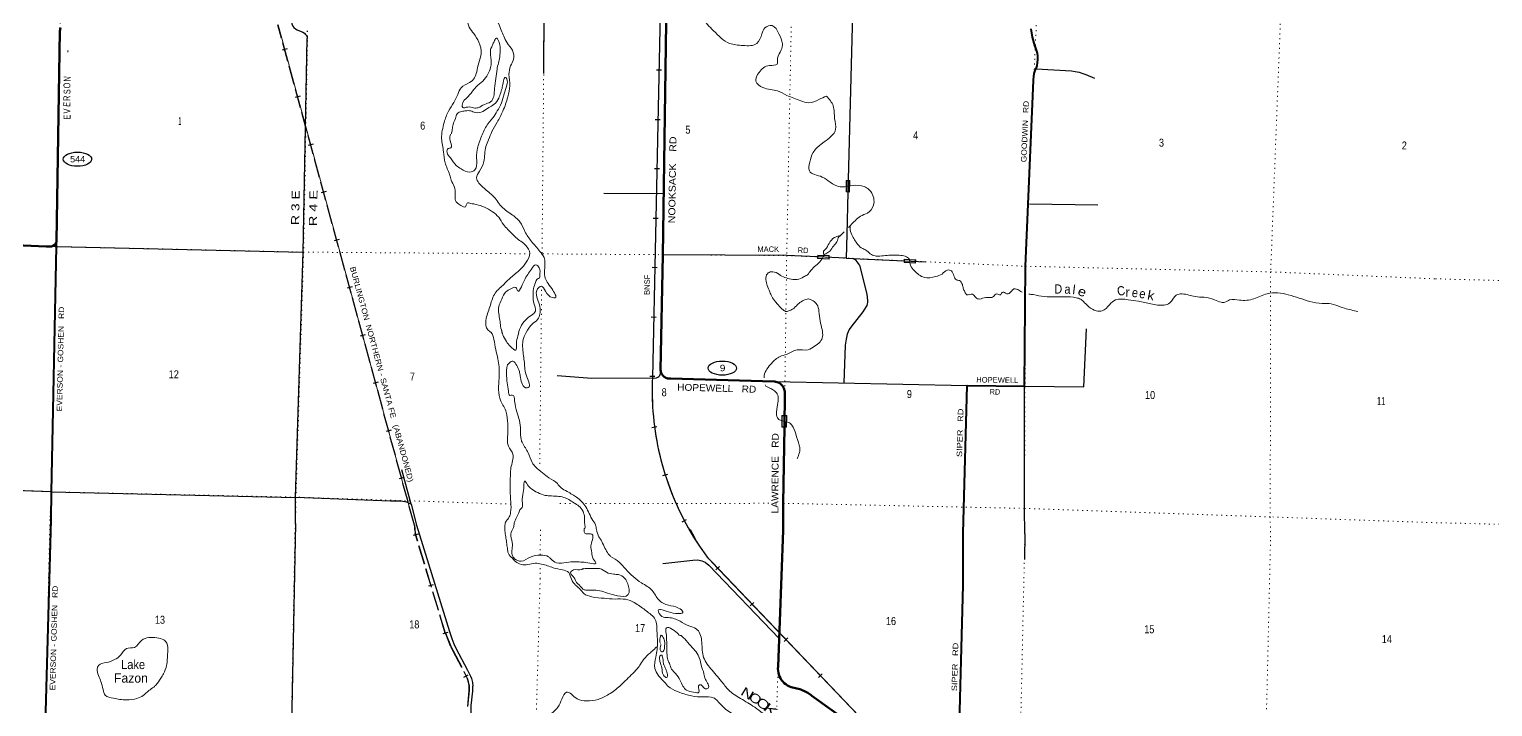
# Model space of a CAD drawing. Header units: feet. Extents: x -489137 to -242534, y 368785 to 558127.
# Drawn here: x -334487 to -302494, y 503973 to 518774 of the extents above; entities that cross this region are included whole.
import ezdxf
from ezdxf.enums import TextEntityAlignment as Align

# ---------------------------------------------------------------- set-up
doc = ezdxf.new("R2010")
doc.units = ezdxf.units.FT
doc.header["$LTSCALE"] = 70
doc.linetypes.add('DOTTED', pattern=[1.5, 0.3, -1.2])
doc.linetypes.add('LONG_DASHED', pattern=[7.5, 6, -1.5])
for name, color, linetype, lineweight in [('17', 7, 'Continuous', 25), ('23', 7, 'Continuous', 70), ('26', 7, 'Continuous', 40), ('27', 7, 'Continuous', 13), ('29', 7, 'Continuous', 25), ('31', 7, 'Continuous', 13), ('34', 7, 'Continuous', 25), ('39', 7, 'Continuous', 13), ('59', 7, 'Continuous', 13), ('6', 7, 'DOTTED', 25), ('63', 7, 'Continuous', 25), ('7', 7, 'DOTTED', 13)]:
    doc.layers.add(name, color=color, linetype=linetype, lineweight=lineweight)
doc.layers.add('30', color=7, linetype='Continuous')
doc.layers.add('41', color=7, linetype='Continuous')

msp = doc.modelspace()

# ---------------------------------------------------------------- linework, layer by layer
at = {"layer": '17'}
for centre in [(-333433.31, 515934.58), (-319335.95, 511371.29)]:
    msp.add_ellipse(centre, major_axis=(-309.24, 1), ratio=0.500121, dxfattribs=at)
at = {"layer": '23'}
for points in [[(-334116.23, 514026.65), (-334035.27, 514026.46), (-334019.84, 514027.32), (-334004.58, 514029.8), (-333989.66, 514033.85), (-333975.25, 514039.45), (-333961.5, 514046.51), (-333948.57, 514054.98), (-333936.59, 514064.75), (-333925.7, 514075.72), (-333916.02, 514087.77), (-333907.65, 514100.76), (-333900.68, 514114.56), (-333895.2, 514129.01), (-333891.75, 514141.64), (-333816.12, 518733.13), (-333806.04, 518812.63)], [(-318006.77, 507823.2), (-318003.41, 508416.63), (-317980.64, 510083.22), (-317970.75, 510807.44), (-317969.49, 510833.17), (-317970.93, 510858.88), (-317975.04, 510884.31), (-317981.79, 510909.16), (-317991.11, 510933.17), (-318002.88, 510956.08), (-318016.98, 510977.63), (-318033.26, 510997.59), (-318051.53, 511015.74), (-318071.6, 511031.88), (-318093.25, 511045.83), (-318116.24, 511057.45), (-318140.31, 511066.6), (-318165.21, 511073.18), (-318190.67, 511077.12), (-318199.63, 511077.86), (-320469.44, 511142.24), (-320490.46, 511141.77), (-320511.41, 511143.49), (-320532.07, 511147.39), (-320552.21, 511153.43), (-320571.61, 511161.54), (-320590.05, 511171.63), (-320607.33, 511183.6), (-320623.27, 511197.31), (-320637.69, 511212.61), (-320650.44, 511229.33), (-320661.36, 511247.29), (-320670.35, 511266.3), (-320677.3, 511286.14), (-320682.14, 511306.6), (-320684.81, 511327.46), (-320685.27, 511336.03), (-320638.49, 513835.22), (-320563.09, 518915.1)], [(-334116.26, 514026.32), (-339257.05, 514251.51), (-344730.28, 514433.2), (-350223.5, 514564.51)], [(-316505.61, 503582.81), (-317376.83, 504213.35), (-317394.63, 504227.36), (-317464.51, 504275.19), (-317539.01, 504315.45), (-317592.31, 504337.41), (-317617.25, 504347.68), (-317642.31, 504354.07), (-317829.68, 504401.85), (-317870.8, 504417.83), (-317910.03, 504438.01), (-317946.93, 504462.18), (-317981.1, 504490.08), (-318012.17, 504521.4), (-318039.79, 504555.79), (-318063.67, 504592.88), (-318083.54, 504632.27), (-318099.18, 504673.52), (-318110.43, 504716.17), (-318117.16, 504759.77), (-318119.29, 504803.83), (-318116.8, 504847.87), (-318116.69, 504848.9), (-318006.77, 507823.2)]]:
    msp.add_lwpolyline(points, dxfattribs=at)
at = {"layer": '26'}
msp.add_line((-334137.8, 503335.48), (-334011.8, 508059.46), dxfattribs=at)
for points in [[(-314070.66, 507766.89), (-313981.14, 510989.48), (-312729.22, 510976.68), (-312707.68, 513596.04), (-312537.09, 517658.33), (-312536.61, 517670.77), (-312529.72, 517739.02), (-312515.74, 517806.18), (-312494.82, 517871.5), (-312467.18, 517934.28), (-312455.36, 517977.29), (-312442.82, 518045.35), (-312437.47, 518114.35), (-312439.36, 518183.53), (-312448.47, 518252.14), (-312464.7, 518319.41), (-312487.88, 518384.62), (-312501.06, 518421.28), (-312552.74, 518599.86), (-312585.48, 518782.85)], [(-334011.8, 508059.46), (-334004.74, 508665.43), (-333893.66, 514026.07), (-333891.72, 514119.87)], [(-333893.66, 514026.07), (-333918.66, 514027.61), (-333993.22, 514032.2)], [(-314268.42, 501391.51), (-314267.03, 501414.98), (-314169.45, 503061.8), (-314073.82, 506626.4), (-314070.66, 507766.89)]]:
    msp.add_lwpolyline(points, dxfattribs=at)
at = {"layer": '29'}
for p, q in [((-323238.41, 519244.76), (-323245.61, 517804.84)), ((-312478.34, 517908.94), (-311703.1, 517862.66)), ((-320609.59, 515179.91), (-321926.53, 515186.22)), ((-312623.64, 514957.6), (-311128.66, 514940.8)), ((-333893.66, 514026.07), (-328496.73, 513904.42)), ((-316628.68, 513775.12), (-316479.99, 513765.91)), ((-316338.22, 513619.19), (-316178.37, 512987.1)), ((-316649.16, 511870.17), (-316682.64, 511050.38)), ((-318199.63, 511077.86), (-313981.14, 510989.48)), ((-326135.42, 508399.41), (-326340.86, 509148.13)), ((-334197.23, 508674.83), (-335191.7, 508711.91)), ((-334004.74, 508665.43), (-334197.23, 508674.83)), ((-334004.74, 508665.43), (-328669.28, 508545.07)), ((-326020.88, 507940.05), (-325303.9, 505612.87)), ((-312721.43, 507747.74), (-312731.36, 507189.11)), ((-320636.78, 507101.97), (-319978.76, 507176.07)), ((-319630.28, 507067.48), (-318094.92, 505463.19)), ((-325164.24, 505254.81), (-324908.93, 504774.48))]:
    msp.add_line(p, q, dxfattribs=at)
at = {"layer": '29', "linetype": 'LONG_DASHED', "lineweight": 13}
for p, q in [((-325389.34, 505580.47), (-326047.26, 507767.41)), ((-325233.32, 505204.35), (-324985.93, 504733.94)), ((-324876.33, 504324.27), (-324909.96, 503976.18))]:
    msp.add_line(p, q, dxfattribs=at)
at = {"layer": '29'}
for points in [[(-316533.1, 524510.87), (-316491.23, 519109.97), (-316593.5, 515215.32), (-316618.04, 514280.69)], [(-328756.1, 518967.36), (-328754.11, 518925.91), (-328747.22, 518896.03), (-328726.54, 518844.31), (-328702.42, 518814.43), (-328669.1, 518786.84), (-328627.75, 518761.56), (-328509.43, 518707.54), (-328473.82, 518688), (-328453.14, 518669.61), (-328434.76, 518648.92), (-328419.83, 518621.34), (-328411.79, 518599.5), (-328408.45, 518573.57)], [(-328666.26, 507979.26), (-328664.35, 508551.26), (-328496.73, 513904.42), (-328408.45, 518573.57)], [(-311703.1, 517862.66), (-311619.44, 517853.68), (-311532.14, 517835.29), (-311456.32, 517810), (-311389.69, 517784.72), (-311199, 517704.26)], [(-316617.88, 514286.47), (-316631.31, 513775.12), (-317252.87, 513801.81)], [(-317252.87, 513801.81), (-317929.44, 513830.87), (-320634.13, 513847.27)], [(-316338.22, 513619.19), (-316346.61, 513637.19), (-316358.1, 513656.73), (-316385.67, 513694.65), (-316407.49, 513719.94), (-316431.62, 513739.48), (-316452.29, 513752.12), (-316487.23, 513766.36)], [(-316479.99, 513765.91), (-315358.94, 513711.87), (-314894.42, 513689.48)], [(-316178.37, 512987.1), (-316162.82, 512849.89), (-316162.82, 512806.22), (-316167.41, 512774.03), (-316176.6, 512741.85), (-316190.39, 512718.86), (-316266.2, 512603.93), (-316530.41, 512266.02), (-316560.28, 512215.45), (-316587.85, 512160.28), (-316606.23, 512109.71), (-316631.5, 512006.26), (-316649.16, 511870.17)], [(-312721.43, 507747.74), (-312731.81, 508306.19), (-312729.22, 510976.68), (-311432.85, 510958.72), (-311375.52, 512227.74)], [(-320808.82, 511153.81), (-320773.84, 511160.92), (-320747.42, 511172.41), (-320724.45, 511188.5), (-320704.92, 511208.04), (-320692.28, 511227.58), (-320685.39, 511250.57), (-320680.79, 511303.44)], [(-320808.82, 511153.81), (-322185.77, 511140.22), (-322950.17, 511199.69)], [(-328664.35, 508551.26), (-326593.46, 508471.98), (-326355.62, 508469.1), (-326240.74, 508450.71), (-326135.42, 508399.41), (-326020.88, 507940.05)], [(-328666.26, 507979.26), (-328762.22, 503203.64), (-326999.65, 503128.75)], [(-319978.76, 507176.07), (-319870.22, 507179.01), (-319782.94, 507161.55), (-319713.11, 507130.98), (-319630.28, 507067.48)], [(-325303.9, 505612.87), (-325249.34, 505460.04), (-325203.52, 505344.32), (-325164.24, 505254.81)], [(-324908.93, 504774.48), (-324839.1, 504641.3), (-324821.65, 504586.72), (-324799.82, 504503.75), (-324793.28, 504425.16)], [(-324715.98, 503064.96), (-324784.55, 503407.73), (-324802.01, 503523.44), (-324821.64, 503717.76), (-324828.19, 503866.23), (-324823.83, 503999.41), (-324793.28, 504309.44), (-324793.28, 504425.16)]]:
    msp.add_lwpolyline(points, dxfattribs=at)
at = {"layer": '29', "linetype": 'LONG_DASHED', "lineweight": 13}
msp.add_lwpolyline([(-326068.4, 507937.62), (-326063.03, 507843.06), (-326047.26, 507767.41)], dxfattribs=at)
at = {"layer": '29', "linetype": 'LONG_DASHED'}
for points in [[(-326068.11, 507940.58), (-326058.95, 507843.6), (-326050.93, 507767.03)], [(-325385.4, 505581.58), (-325281.24, 505309.81), (-325229.46, 505205.83)]]:
    msp.add_lwpolyline(points, dxfattribs=at)
at = {"layer": '29', "linetype": 'LONG_DASHED', "lineweight": 13}
for centre, radius, start, end in [((-323359.37, 506202.11), 2123.03, 197.03641, 208.04309), ((-325545.64, 504364.24), 670.46, 356.37178, 32.87276)]:
    msp.add_arc(centre, radius, start, end, dxfattribs=at)
at = {"layer": '31'}
for p, q in [((-316550.85, 515467.22), (-316556.55, 515217.28)), ((-316556.55, 515217.28), (-316631.53, 515218.99)), ((-317253.28, 513765.84), (-317249.62, 513840.75)), ((-317003.58, 513753.62), (-317253.28, 513765.84)), ((-315361.93, 513676.2), (-315358.58, 513751.12)), ((-315112.18, 513665.03), (-315361.93, 513676.2))]:
    msp.add_line(p, q, dxfattribs=at)
for points in [[(-316631.53, 515218.99), (-316625.83, 515468.93), (-316550.85, 515467.22)], [(-317249.62, 513840.75), (-316999.91, 513828.53), (-317003.58, 513753.62)], [(-315358.58, 513751.12), (-315108.83, 513739.96), (-315112.18, 513665.03)]]:
    msp.add_lwpolyline(points, dxfattribs=at)
for points in [[(-316618.01, 515460.75), (-316559.02, 515459.4), (-316564.36, 515225.45), (-316623.35, 515226.8)], [(-317242.01, 513832.36), (-317008.29, 513820.92), (-317011.18, 513762), (-317244.89, 513773.44)], [(-315350.94, 513742.76), (-315117.18, 513732.32), (-315119.81, 513673.38), (-315353.57, 513683.83)]]:
    msp.add_lwpolyline(points, close=True, dxfattribs=at)
at = {"layer": '34'}
for p, q in [((-320776.91, 517888.86), (-320666.32, 517886.51)), ((-320802.54, 516803.37), (-320691.95, 516801.02)), ((-320822.66, 515731.34), (-320712.08, 515729)), ((-320848.29, 514645.85), (-320737.71, 514643.51)), ((-320868.42, 513573.83), (-320757.83, 513571.48)), ((-320894.05, 512488.34), (-320783.46, 512485.99)), ((-320921.71, 511198.04), (-320811.19, 511193.66)), ((-320874.28, 510076.05), (-320764.75, 510091.45)), ((-320636.45, 509022.38), (-320531.14, 509056.21)), ((-320217.03, 508012.09), (-320119.19, 508063.68)), ((-319394.99, 507036.15), (-319474.93, 506959.7)), ((-318646.4, 506249.66), (-318726.34, 506173.21)), ((-317903.43, 505476.6), (-317983.37, 505400.15)), ((-317154.84, 504690.11), (-317234.78, 504613.66))]:
    msp.add_line(p, q, dxfattribs=at)
at = {"layer": '34', "lineweight": 13}
for p, q in [((-319928.15, 507652.45), (-320030.73, 507847.1)), ((-313501.17, 500792.47), (-319561.47, 507129.04))]:
    msp.add_line(p, q, dxfattribs=at)
msp.add_lwpolyline([(-320294.67, 534424.72), (-320601.39, 523641.93), (-320865.92, 511168.28)], dxfattribs=at)
at = {"layer": '34'}
for points in [[(-320600.29, 523641.9), (-320864.82, 511168.25)], [(-320864.82, 511168.23), (-320869.07, 511061.11), (-320870.83, 510954.51), (-320870.77, 510847.81), (-320869.51, 510740.45), (-320865.78, 510633.59), (-320860.18, 510527.27), (-320853.38, 510420.27), (-320844.11, 510313.77), (-320832.97, 510207.81), (-320820.03, 510101.14), (-320805.2, 509995.61), (-320789.14, 509890.03), (-320770.64, 509784.36), (-320750.25, 509679.8), (-320728.01, 509575.17), (-320704.52, 509471.09), (-320678.6, 509366.91), (-320651.38, 509263.89), (-320621.73, 509160.76), (-320590.79, 509058.79), (-320558.02, 508956.75), (-320523.36, 508855.85), (-320486.83, 508755.47), (-320449.05, 508655.65), (-320408.8, 508556.33), (-320367.3, 508457.57), (-320323.89, 508359.95), (-320279.25, 508262.89), (-320232.1, 508166.94), (-320183.69, 508071.53), (-320134.01, 507977.31), (-320082.47, 507883.61), (-320064.71, 507852.93)], [(-319691.37, 507282.3), (-319816.86, 507460.21), (-319959.11, 507678.84), (-320064.63, 507852.89)], [(-304019.75, 493566.61), (-312226.09, 499664.16), (-312312.69, 499727.3), (-312428.77, 499813.94), (-312544.15, 499903.5), (-312657.11, 499994.14), (-312768.82, 500087.1), (-312878.63, 500182.91), (-312986.66, 500279.24), (-313093.42, 500377.89), (-313198.28, 500479.39), (-313301.37, 500581.41), (-313402.61, 500685.14), (-313501.96, 500791.71), (-319562.27, 507128.28), (-319574.68, 507141.93), (-319602.42, 507172.86), (-319629.52, 507204.12), (-319656.22, 507236.14), (-319682.06, 507268.58), (-319692.07, 507281.45)]]:
    msp.add_lwpolyline(points, dxfattribs=at)
at = {"layer": '34', "lineweight": 13}
for centre, radius, start, end in [((-314745.85, 510890.6), 6126.37, 177.40209, 209.60444), ((-317814.7, 508742.91), 2378.18, 207.29187, 222.73523)]:
    msp.add_arc(centre, radius, start, end, dxfattribs=at)
at = {"layer": '39'}
msp.add_line((-316669.85, 514349.48), (-316765.52, 514251.83), dxfattribs=at)
for points in [[(-324023.15, 508070.9), (-323994.82, 508119.4), (-323963.89, 508217.92), (-323960.01, 508444.76), (-323973.73, 508696.35), (-323968.35, 509058.91), (-323958.91, 509188.35), (-323920.37, 509345.44), (-323914.66, 509487.14), (-324013.35, 509665.86), (-324024.78, 509927.53), (-324028.9, 510158.62), (-324060.9, 510408.64), (-324176.18, 510650.59), (-324226.46, 510899.03), (-324211.9, 511224.89), (-324243.39, 511572.16), (-324288.7, 511777.93), (-324329.59, 511997.77), (-324394.43, 512153.37), (-324461.97, 512205.7), (-324503.22, 512411.37), (-324418.42, 512711.18), (-324318.16, 512982.23), (-324130.49, 513186.28), (-323960.06, 513350.23), (-323752.82, 513527.45), (-323625.19, 513682.33), (-323545.1, 513878.91), (-323633.83, 514051.32), (-323850.18, 514224.86), (-324021.93, 514399.32), (-324120.44, 514507.12), (-324225.68, 514667.78), (-324362.41, 514786.66), (-324534.08, 514886.15), (-324714.91, 514945.34), (-324833.8, 514970.58), (-324912.73, 514974.56), (-324953.31, 514894.52), (-325053.82, 514925.38), (-325170.5, 515035.66), (-325177.31, 515163.48), (-325195.06, 515338.17), (-325262.35, 515477.62), (-325297.72, 515598.05), (-325396.33, 515857.82), (-325430.56, 516099.79), (-325471.78, 516384.48), (-325415.99, 516737.69), (-325322.38, 516986.62), (-325208.03, 517176.27), (-325120.37, 517352.4), (-325045.76, 517494.42), (-324862.37, 517611.44), (-324752.31, 517714.08), (-324706.41, 517842.62), (-324660.8, 518038.03), (-324604.8, 518243.31), (-324659.13, 518491.86), (-324767.73, 518678.94), (-324867.32, 518823.24), (-324919.31, 519083.89), (-324916.17, 519282.38), (-324961.95, 519469.92), (-325053.28, 519620.1), (-325192.66, 519714.74), (-325660.06, 519896.53), (-325831.18, 519939.27), (-326102.97, 520006.79), (-326291.53, 520080.36), (-326408.06, 520196.72), (-326525.34, 520361.72), (-326621.27, 520568.75), (-326770.93, 520813.58), (-326806.16, 521017.07), (-326765.24, 521188.29), (-326780.06, 521397.35), (-326813.47, 521904.74), (-326758.83, 522213.39), (-326659.49, 522527.02), (-326618.64, 522773.21), (-326592.94, 522904.27), (-326624.26, 523024.6), (-326679.61, 523155.65), (-326728.37, 523306.79), (-326836.74, 523424.98), (-326951.27, 523462.26), (-327033.71, 523486.59), (-327178.54, 523605.68), (-327289.72, 523693.54), (-327458.4, 523752.43), (-327509.13, 523777.18)], [(-326383.17, 522617.83), (-326375.13, 522475.39), (-326420.98, 522192.86), (-326477, 521908.55), (-326492.37, 521629.32), (-326497.49, 521276.88), (-326467.57, 521024.89), (-326444.01, 520839.92), (-326393.58, 520597.55), (-326282.26, 520436.74), (-326086.53, 520249.53), (-325918.38, 520170.39), (-325738.42, 520155.8), (-325704.1, 520150.9), (-325517.64, 520152.35), (-325345.44, 520073.11), (-325168.64, 519937.03), (-325087.25, 519872.2), (-324993.91, 519798.96), (-324843.6, 519657.45), (-324730.86, 519551.32), (-324575.31, 519377.26), (-324410.11, 519184.73), (-324312.33, 519048.58), (-324232.89, 518908.82), (-324174.12, 518753.37), (-324112.69, 518622.17), (-324043.42, 518480.65), (-323926.14, 518315.64), (-323898.95, 518114.37), (-323965.41, 517974.19), (-324002.71, 517786.67)], [(-319833.29, 519218.69), (-319761.76, 519028.96), (-319530.08, 518743.6), (-319176.64, 518465.35), (-318886.04, 518419.65), (-318578.9, 518464.71), (-318470.09, 518674.77), (-318403.89, 518804.83), (-318246.6, 518853.61), (-318101.23, 518677.78), (-318023.94, 518455.01), (-318047.67, 518321.86), (-318127.39, 518139.46), (-318140.83, 518012.14), (-318305.7, 517983.8), (-318532.61, 517829.36), (-318604.44, 517638.65), (-318452.04, 517499.12), (-318127.7, 517426.24), (-317923.52, 517329.99), (-317618.67, 517208.97), (-317453.62, 517166.38), (-317224.77, 517239.73), (-317060.77, 517312.66)], [(-324374.05, 518389.56), (-324343.65, 518467.83), (-324303.02, 518549.9), (-324279.9, 518581.74), (-324221.04, 518507.34), (-324194.46, 518360.79), (-324203.46, 518170.55), (-324261.15, 517900.47), (-324284.59, 517700.45), (-324316.65, 517480.39), (-324333.28, 517308.58), (-324403.32, 517186.71), (-324536.42, 517133.28), (-324676.12, 517059.75), (-324773.48, 517056.08), (-324902.65, 517075.49), (-325012.27, 517068.08), (-325023.15, 517116.98), (-324894.62, 517306.28), (-324767.04, 517459.14), (-324683.57, 517552.3), (-324540.53, 517676.41), (-324441.19, 517834.02), (-324395.08, 517970.65), (-324390, 518088.05), (-324403.25, 518201.85), (-324407.12, 518287.04), (-324384.6, 518373.61), (-324374.05, 518389.56)], [(-325260.37, 516488.66), (-325241.74, 516581.4), (-325222.59, 516694.39), (-325170.62, 516822.78), (-325133.4, 516929.25), (-325034.84, 516979.49), (-324945.31, 516993.48), (-324837.99, 516990.82), (-324735.56, 516955.86), (-324570.85, 516978.11), (-324440.95, 517064.05), (-324325.66, 517134.13), (-324224.82, 517271.44), (-324181.22, 517389.91), (-324145.71, 517508.57), (-324121.88, 517645.77), (-324077.3, 517723.68), (-324049.74, 517692.61), (-324045.27, 517552.69), (-324102.87, 517363.65), (-324164.79, 517164.59), (-324256.5, 516988.56), (-324353.55, 516841.02), (-324494.01, 516660.12), (-324612.13, 516403.69), (-324698.11, 516136.34), (-324706.25, 515901.5), (-324743.81, 515703.86), (-324858.58, 515654.02), (-325045.27, 515721.47), (-325152.67, 515799.1), (-325278.11, 515962.28), (-325354.03, 516081.68), (-325329.49, 516168.2), (-325270.34, 516182.94), (-325258.85, 516235.34), (-325293.74, 516373.99), (-325276.72, 516482.98)], [(-324002.71, 517786.67), (-323984.79, 517541.06), (-324025.58, 517296.9), (-324132.92, 516987.52), (-324258.87, 516741.42), (-324371.47, 516541.59), (-324445.06, 516361.05), (-324503.58, 516214.59), (-324550.74, 515881.43), (-324647.35, 515673.1), (-324709.86, 515528.76), (-324656.17, 515411.94), (-324496.04, 515258.03), (-324280.42, 515056.14), (-324190.49, 514930.31), (-323950.41, 514733.9), (-323760.28, 514565.06), (-323652.2, 514357.73), (-323505.96, 514137.3), (-323323.12, 513922.04), (-323233.49, 513784.06), (-323219.14, 513556.77), (-323215.89, 513370.28), (-323066.71, 513107.22), (-322990.87, 512906.77), (-323047.52, 512910.2), (-323201.88, 513051.81), (-323292.3, 513159.42), (-323394.05, 513064.68), (-323374.59, 512877.79), (-323324.4, 512548.3), (-323373.98, 512434.03), (-323494.17, 512331.65), (-323624.56, 512148.47), (-323694.05, 511969.86), (-323700.61, 511795.77), (-323663.91, 511492.95), (-323611.32, 511177.58), (-323578.85, 510945.79), (-323635.66, 510943.15), (-323717.97, 511050.55), (-323754.62, 511199.37), (-323772.34, 511297.07), (-323831.69, 511430.25), (-323914.48, 511519.43), (-323992.27, 511488.94), (-324055.03, 511257.48), (-324040.26, 511046.38), (-324012.54, 510865.36), (-323980.49, 510773.39), (-323927.58, 510782.21), (-323876.22, 510653.28), (-323825.68, 510414.96), (-323744.83, 510017.85), (-323735.97, 509812.98), (-323705.58, 509735.23), (-323579.48, 509519.35), (-323491.81, 509306.45), (-323423.31, 509213.57), (-323266.65, 509082.04), (-323125.56, 508975.2), (-322942.47, 508847.06), (-322859.79, 508753.83), (-322730.12, 508675.65), (-322616.33, 508610.02), (-322520.6, 508550.91), (-322323.53, 508337.32), (-322244.14, 508195.55), (-322167.14, 508039.64), (-322099.43, 507916.39), (-322096.1, 507883.27)], [(-317060.77, 517312.66), (-316912.29, 517100.27), (-316881.04, 516821.91), (-316858.85, 516584.29), (-317001.55, 516395.34), (-317181.36, 516259.99), (-317352.2, 516079.84), (-317424.51, 515870.9), (-317433.51, 515680.66), (-317153.33, 515546.06), (-316978.02, 515430.28), (-316757.65, 515333.63), (-316555.14, 515352.27)], [(-316555.14, 515352.27), (-316532.19, 515354.38), (-316297.08, 515356.66), (-316089.69, 515227.92), (-316032.63, 514928.65), (-316160.69, 514757.57), (-316318.45, 514690.56), (-316428.31, 514596.03), (-316576.23, 514445.03)], [(-316541.98, 514483.93), (-316542.03, 514430.67), (-316505.43, 514279.83), (-316445.39, 514172.97), (-316379.02, 514076.1), (-316267.99, 513982.16), (-316174.02, 513933.23), (-316076.91, 513849.78), (-315970.32, 513818.77), (-315810.03, 513826.95), (-315655.71, 513839.33), (-315501.75, 513837.54), (-315368.37, 513824.1), (-315266.41, 513770.92), (-315236.54, 513668.52)], [(-316761.16, 514263.88), (-316812.15, 514250.96), (-316881.74, 514224.32), (-317002.61, 514095.61), (-317087.14, 513961.95), (-317126.98, 513910.26), (-317125.54, 513887.93), (-317117.97, 513867.48), (-317154.19, 513760.76)], [(-317127.85, 513834.65), (-317075.39, 513868.45), (-316986.68, 513929.07), (-316904.81, 514038.48), (-316831.46, 514131.89), (-316788.22, 514236.18), (-316758.72, 514255.1)], [(-324147.91, 512127), (-324182.28, 512285.9), (-324199.05, 512420.04), (-324223.66, 512564.51), (-324223.81, 512714.46), (-324158.85, 512874.94), (-324069.53, 513036.85), (-323960.42, 513103.04), (-323848.2, 513132.68), (-323815.62, 513060.95), (-323670.2, 513276.18), (-323509.46, 513535.6), (-323415.86, 513628.51), (-323338.57, 513561.76), (-323324.66, 513395.26), (-323332.1, 513342.77), (-323375.26, 513319.52), (-323419.84, 513241.6), (-323463.87, 513106.94), (-323470.37, 512934.87), (-323457.96, 512788.68), (-323419.86, 512617.53), (-323517.67, 512518.64), (-323633.55, 512426.28), (-323749.3, 512260.98), (-323806.84, 512073.97), (-323835.73, 511898.4), (-323853.43, 511763.09), (-323966.8, 511844.92), (-324057.21, 511952.52), (-324132.39, 512100.27), (-324163.82, 512216.55)], [(-317797.26, 513306.77), (-318062.32, 513396.5), (-318126.06, 513438.6), (-318268.94, 513476.59), (-318351.1, 513434.05), (-318382.93, 513301.11), (-318353.79, 513174.76), (-318300.68, 513035.66), (-318254.6, 512937.26), (-318174.53, 512821.81), (-318111.63, 512747.31), (-318006.93, 512643.4), (-317936.95, 512607.22), (-317865.5, 512627.74), (-317766.77, 512684.05), (-317664.86, 512784.86), (-317553.67, 512853.02), (-317459.73, 512881.08), (-317353.4, 512839.95), (-317270.3, 512762.92), (-317223.58, 512611.82), (-317198.63, 512402.5), (-317156.95, 512213.03), (-317144.7, 512060.76), (-317198.38, 511944.57), (-317318.36, 511850.29), (-317462.27, 511770.78), (-317701.38, 511770.63), (-317930.91, 511670.96), (-318073.98, 511623.85), (-318256.03, 511480.45), (-318360.75, 511349.31), (-318419.11, 511208.93), (-318419.65, 511157.53)], [(-317154.19, 513760.76), (-317154.77, 513760.03), (-317198.78, 513702.83), (-317288.99, 513614.81), (-317401.2, 513504.8), (-317476.01, 513412.39), (-317559.63, 513361.78), (-317698.24, 513306.77), (-317797.26, 513306.77)], [(-315236.54, 513668.52), (-315221.76, 513617.85), (-315139.71, 513500.32), (-315038.7, 513410.69), (-314922.73, 513351.08), (-314673.02, 513369.2), (-314533.74, 513426.54), (-314418.02, 513512.82), (-314329.35, 513494.41), (-314273.36, 513387.66), (-314218.98, 513297.16), (-314152.47, 513283.35), (-314087.91, 513194.62), (-314069.66, 513117.18), (-314035.32, 513035.28), (-313990.32, 512973.37), (-313866.43, 512984.49), (-313797.34, 512913.88), (-313713.14, 512879.37), (-313578.43, 512916.56), (-313444.73, 512915.27), (-313376.48, 512968.29), (-313337.38, 512991.63), (-313256.9, 512969.37), (-313219.03, 513023.14), (-313184.45, 513028.36), (-313114.47, 512992.18), (-313019.9, 513044.55), (-312961.72, 513099.84), (-312903, 513098.38), (-312807.11, 513045.35), (-312781.69, 513032.63)], [(-312632.53, 512987.11), (-312539.42, 512975.9), (-312297.37, 512933.43), (-312060.39, 512929.58), (-311851.66, 512930.48), (-311598.96, 512908.01), (-311502.55, 512875.22), (-311415.45, 512796.07), (-311322.49, 512708.66), (-311160.57, 512623.6), (-311035.02, 512620.49), (-310871.41, 512756.24), (-310741.04, 512860.4), (-310465.38, 512863.69), (-310241.29, 512831.8), (-309967.21, 512774.34), (-309678.11, 512748.94), (-309555.34, 512794.53), (-309415.24, 512961.25), (-309282.72, 512992.42), (-308998.57, 512932.69), (-308804.43, 512917.74), (-308578.9, 512863.52), (-308430.31, 512811.21), (-308353.36, 512809.3), (-308246.69, 512859.34), (-308031.99, 512856.04), (-307715.14, 512884.66), (-307422.46, 512996.95), (-306963.1, 512973.4), (-306492.78, 512825.99), (-306224.4, 512782.86), (-306121.02, 512784.35), (-305736.72, 512679.59), (-305446.76, 512609.59)], [(-318401.87, 511008.19), (-318400.19, 511001.78), (-318294.6, 510932.3), (-318218.76, 510887.87), (-318175.05, 510854.37), (-318116.93, 510751.61), (-318124.57, 510614.02), (-318149.92, 510418.11), (-318131.13, 510283.91), (-317930.59, 510196.41)], [(-317932.21, 510196.93), (-317886.5, 510184.64), (-317815.18, 510122.09), (-317730.98, 509931.56), (-317656.3, 509686.56), (-317638.47, 509592.91), (-317674.4, 509458.05), (-317702.62, 509385.8)], [(-322333.13, 507886.52), (-322346.81, 507987.36), (-322346.63, 508072.46), (-322367.56, 508202.66), (-322447.32, 508330.26), (-322552.59, 508411.89), (-322670.27, 508483.7), (-322770.26, 508534.81), (-322909.19, 508568.65), (-323071.08, 508576.71), (-323210.55, 508590.3), (-323373.04, 508653.09), (-323510.87, 508729.45), (-323593.6, 508820.66), (-323660.4, 508901.34), (-323672.21, 508836.79), (-323689.1, 508654.85), (-323710.57, 508452.76), (-323713.89, 508325.19), (-323747.23, 508289.55), (-323785.84, 508207.43), (-323843.57, 508091.34), (-323873.72, 508023.19), (-323889.63, 507956.72), (-323892.73, 507909.9)], [(-324023.15, 508070.9), (-324062.93, 508024.35), (-324081.34, 507987.52), (-324089.53, 507930.22), (-324093.58, 507913.15)], [(-324093.58, 507913.15), (-324090.7, 507819.04), (-324070.92, 507687.4), (-324053.14, 507561.83), (-324035.37, 507434.24), (-324013.5, 507318.79), (-323926.8, 507215.28), (-323858.2, 507146.24), (-323734.9, 507083.11), (-323587.1, 507078.61), (-323429.06, 507108.49), (-323289.43, 507083.77), (-323157.92, 507053), (-323034.56, 507008.09), (-322830.21, 506962.93), (-322694.75, 506903.81), (-322634.53, 506755.84), (-322543.86, 506630.06), (-322457.06, 506552.87), (-322362.27, 506445.28), (-322188.38, 506373.9), (-321919.19, 506340.69), (-321682.34, 506325.79), (-321449.5, 506319.01), (-321263.46, 506247.58), (-321136.18, 506168.24), (-320920.09, 506005.63), (-320817.16, 505910.17), (-320767.5, 505638.76), (-320754.22, 505385.67), (-320787.78, 505057.83), (-320810.93, 504810.93), (-320740.57, 504664.96), (-320581.25, 504484.3), (-320478.33, 504384.8), (-320262.03, 504282.92), (-320011.2, 504209.27), (-319744, 504186.19), (-319535.5, 504169.35), (-319357.9, 504002.81), (-319103.46, 503807.69), (-318984.31, 503716.23), (-318728.12, 503444.19), (-318580.82, 503297.98), (-318419.39, 503137.56), (-318225.59, 502973), (-317922.78, 502712.95), (-317678.49, 502509.77), (-317410.19, 502223.51), (-317055, 501888.41), (-316653.22, 501557.21), (-316356.41, 501317.42), (-316132.22, 501156.81), (-315948.5, 501004.43), (-315827.55, 500850.2), (-315838.25, 500688.29), (-315885.41, 500520.41), (-315983.14, 500368.88), (-316152.01, 500140.65), (-316290.84, 499819.2), (-316419.23, 499588.82), (-316525.79, 499228.81), (-316589.5, 498963.81), (-316631.51, 498536.8), (-316626.27, 498301.96), (-316447.44, 497910.71), (-316331.06, 497608.73), (-316161.76, 497385.53), (-315719.39, 497082.55), (-315402.51, 496792.09), (-315077.48, 496517.81), (-314750.64, 496180.77), (-314591.63, 495911.04), (-314450.7, 495553.52)], [(-323892.73, 507909.9), (-323910.3, 507873.15), (-323957.31, 507749.8), (-323929.62, 507561.45), (-323932.17, 507415.71), (-323930.58, 507290.19), (-323876.22, 507202.98), (-323736.69, 507151.94), (-323529.83, 507242.41), (-323308.97, 507284.24), (-323136.98, 507249.3), (-323086.52, 507202.59), (-322961.27, 507119.2), (-322744.59, 507126.64), (-322548.14, 507136.16), (-322390.22, 507131.63), (-322234.37, 507110.91), (-322098.74, 507102.39), (-322157.11, 507201.77), (-322191.05, 507337.5), (-322208.74, 507487.36), (-322175.89, 507616.82), (-322185.57, 507742.36), (-322343.1, 507764.12), (-322358.09, 507835.79), (-322353.3, 507860.45), (-322333.13, 507886.52)], [(-321778.17, 507252.84), (-321828.55, 507315.02), (-321902.15, 507437.69), (-321973.03, 507582.17), (-322033, 507685.76), (-322090.25, 507841.14), (-322096.1, 507883.27)], [(-303964.46, 497532.06), (-303806.5, 497668.22), (-303748.83, 497897.66), (-303739.95, 498113.98), (-303555.06, 498338.66), (-303319.66, 498562.24), (-303151.72, 498932.98), (-303093.1, 499204.89), (-302764.8, 499606.57), (-302460.13, 499854.96), (-302269.99, 500043.1), (-302137.98, 500252.73), (-302020.45, 500628.6), (-302034.86, 500978.98), (-301970.25, 501428.83), (-301740.88, 501563.51), (-301676.71, 501721.99), (-301467.37, 502136.35), (-301224.89, 502677.48), (-301163.38, 503078.84), (-300984.75, 503475.65), (-300805.24, 503730.79), (-300716.24, 503915.04), (-300586.33, 504211.72), (-300451.55, 504635.78), (-300397.77, 504962.43), (-300374.52, 505279.63), (-300377.95, 505488.13), (-300369.13, 505702.43), (-300425.51, 506073.95), (-300511.27, 506306.49), (-300577.87, 506763.22), (-300462.68, 507124.97), (-300451.92, 507335.19), (-300447.23, 507454.48), (-300435.71, 507577.53)], [(-317448.08, 502960.5), (-317684.2, 503183.9), (-317981.01, 503423.68), (-318271.69, 503677.61), (-318629.1, 503960.09), (-318938.22, 504153.35), (-319202.81, 504342.43), (-319354.02, 504527.11), (-319589.95, 504803.14), (-319757.02, 505085.04), (-319788.23, 505421.18), (-319908.83, 505674.59), (-320066.54, 505737.83), (-320260.56, 505841.67), (-320517.45, 505919.38), (-320657.07, 505946.12), (-320735.59, 506073.9), (-320458.33, 506030.54), (-320199.1, 506043.91), (-320291.94, 506129.22), (-320516.49, 506188.61), (-320726.66, 506308.7), (-320867.69, 506509.54), (-321103.99, 506680.31), (-321445.15, 506974.88), (-321590.38, 507133.23), (-321778.17, 507252.84)], [(-322392.76, 506985.88), (-322277.31, 506993.63), (-322139.63, 506991.18), (-322020.16, 506990.81), (-321866.56, 506909.37), (-321710.79, 506868.41), (-321605.53, 506857.96), (-321476.2, 506784.69), (-321427.85, 506713.69), (-321387.77, 506596.15), (-321369.93, 506488.81), (-321396.49, 506422.08), (-321629.44, 506396.48), (-321845.89, 506455.85), (-322015.8, 506506.98), (-322185.84, 506519.65), (-322270.88, 506521.93), (-322359.95, 506528.28), (-322442.26, 506605.53), (-322539.51, 506713.04), (-322571.65, 506788.04), (-322656.29, 506901.66), (-322587.23, 506962.18), (-322411.03, 506971.77), (-322380.57, 506995.97)], [(-331716.15, 504451.58), (-331764.92, 504403.15), (-331874.54, 504324.53), (-331998.44, 504215.6), (-332132.31, 504151.23), (-332357.18, 504121.55), (-332506.98, 504132.13), (-332642.54, 504160.89), (-332826.58, 504224.21), (-332872.72, 504347.83), (-332920.7, 504522.07), (-332974.9, 504653.82), (-333002.74, 504797.64), (-332972.1, 504874.47), (-332805.84, 504936.72), (-332621.34, 505002.96), (-332493.44, 505097.71), (-332363.34, 505241.04), (-332189.1, 505268.85), (-332032.64, 505422.22), (-331870.44, 505482.45), (-331698.33, 505479.9), (-331544.62, 505430.85), (-331482.1, 505359.8), (-331460.52, 505163.37), (-331469.19, 505001.45), (-331485.85, 504871.95), (-331551.27, 504694), (-331610.35, 504592.96), (-331722.46, 504446.72)], [(-320685.48, 505355.1), (-320699.55, 505385.51), (-320703.46, 505423.98), (-320695.17, 505478.61), (-320674.73, 505533.21), (-320616.27, 505460.15), (-320596.32, 505375.07), (-320598.64, 505290.05), (-320617.19, 505199.01), (-320645.64, 505170.76), (-320698.12, 505217.48), (-320691.87, 505266.04), (-320685.7, 505294.37), (-320683.53, 505334.85)], [(-320237.31, 505528.42), (-320158.67, 505452.68), (-320025.56, 505302.47), (-319910.62, 505168.51), (-319832.16, 505024.54), (-319796.22, 504878.68), (-319738.15, 504694.28), (-319702.15, 504568.66), (-319648.16, 504376.18), (-319700.86, 504360.15), (-319832.15, 504453.67), (-319854.52, 504427.42), (-319848.94, 504287.72), (-319966.38, 504288.08), (-320116.06, 504333.08), (-320261.1, 504546.08), (-320357.75, 504700.23), (-320444.48, 504793.61), (-320494.65, 504921.3), (-320524.77, 504994.27), (-320546.53, 505140.09), (-320546.03, 505279.77), (-320553.6, 505429.59), (-320563.23, 505571.33), (-320556.71, 505694.79), (-320508.08, 505704.77), (-320463.61, 505684.39), (-320318.18, 505580.7), (-320259.63, 505531.94), (-320237.37, 505529.84)], [(-323479.78, 502988.53), (-323447.3, 503098.3), (-323408.12, 503298.59), (-323372.96, 503504.96), (-323301.38, 503707.18), (-323189.83, 503757.45), (-323039.67, 503848.08), (-322929.91, 503965.16), (-322844.25, 504141.02), (-322744.5, 504288.49), (-322506.08, 504144.03), (-322305.76, 504102.93), (-322052.55, 504132.52), (-321819.3, 504243.15), (-321575.67, 504424.59), (-321457.83, 504537.6), (-321325.75, 504668.78), (-321193.65, 504804), (-321124.46, 504902.98), (-321030.84, 505036.31), (-320947.52, 505121.07), (-320870.35, 505185.62), (-320774.23, 505281.06)], [(-320618.26, 504897.39), (-320574.07, 504794.01), (-320539.97, 504704.83), (-320554.49, 504607.71), (-320623.13, 504664.6), (-320656.99, 504822.6), (-320699.03, 504960.39), (-320708.89, 505033.3), (-320702.66, 505077.81), (-320662.08, 505101.98), (-320647.98, 505079.67), (-320632.09, 504994.6), (-320619.92, 504892.47)]]:
    msp.add_spline(points, degree=3, dxfattribs=at)
at = {"layer": '59'}
for points in [[(-318036.43, 510083.35), (-318033.19, 510333.33), (-317928.19, 510331.97), (-317931.43, 510081.99)], [(-318025.29, 510325.23), (-317936.28, 510324.07), (-317939.32, 510090.08), (-318028.33, 510091.24)]]:
    msp.add_lwpolyline(points, close=True, dxfattribs=at)
at = {"layer": '6'}
for points in [[(-328408.7, 518737.29), (-328496.73, 513904.42), (-328664.35, 508551.26), (-328675.07, 507979.39)], [(-328675.07, 507979.39), (-328762.22, 503203.64), (-328890.56, 497835.43), (-329140.3, 492491.9), (-329301.13, 487097.48), (-329415.14, 481773.77), (-329520.81, 476514.82), (-329606.49, 471186.97), (-329769.05, 465873.53), (-329849.38, 463123.07)]]:
    msp.add_lwpolyline(points, dxfattribs=at)
at = {"layer": '63', "lineweight": 13}
msp.add_line((-326062.4, 507919.73), (-329049.24, 518868.82), dxfattribs=at)
at = {"layer": '63'}
for p, q in [((-328850.75, 518344.5), (-328957.46, 518315.39)), ((-328566.05, 517310.77), (-328672.77, 517281.66)), ((-328282.82, 516262.57), (-328389.53, 516233.46)), ((-327998.12, 515228.85), (-328104.83, 515199.74)), ((-327714.88, 514180.65), (-327821.59, 514151.54)), ((-327430.18, 513146.92), (-327536.89, 513117.81)), ((-327146.95, 512098.72), (-327253.66, 512069.61)), ((-326862.25, 511065), (-326968.96, 511035.89)), ((-326579.01, 510016.8), (-326685.72, 509987.69)), ((-326294.31, 508983.07), (-326401.02, 508953.96)), ((-325987.41, 507746.13), (-326093.33, 507714.27)), ((-325654.69, 506637.79), (-325760.61, 506605.93)), ((-325336.99, 505596.07), (-325442.91, 505564.21)), ((-324988.83, 504619.15), (-324889.31, 504667.41))]:
    msp.add_line(p, q, dxfattribs=at)
at = {"layer": '63', "linetype": 'LONG_DASHED'}
for p, q in [((-325393.27, 505579.29), (-326051.19, 507766.23)), ((-325229.69, 505206.26), (-324982.3, 504735.85)), ((-324872.25, 504323.88), (-324905.88, 503975.79))]:
    msp.add_line(p, q, dxfattribs=at)
for points in [[(-326069.28, 507940.77), (-329050.3, 518868.51)], [(-324978.85, 504729.94), (-324907.31, 504582.41), (-324873.5, 504421.56), (-324872.43, 504321.85)]]:
    msp.add_lwpolyline(points, dxfattribs=at)
at = {"layer": '7'}
for p, q in [((-323277.81, 513882.8), (-323227.58, 519259.4)), ((-317002, 513789.16), (-315358.57, 513715.25)), ((-323328.36, 509280.11), (-323285.83, 513149.71)), ((-322549.79, 508414.2), (-322963.87, 508413.98)), ((-318317.54, 508416.46), (-322372.39, 508414.3)), ((-323316.18, 507288.84), (-323313, 507899.61)), ((-318147.49, 503974.41), (-318006.17, 507823.19)), ((-323318.89, 506770.09), (-323317.2, 507094.99)), ((-323318.89, 506770.09), (-323424.2, 503058.18))]:
    msp.add_line(p, q, dxfattribs=at)
for points in [[(-317637.66, 532479.69), (-317701.01, 529856.62), (-317847.8, 524525.23), (-317823.63, 519145.03), (-317929.44, 513830.87), (-317977.23, 510333.06)], [(-307035.96, 527082.66), (-307083.12, 524406.26), (-307129.89, 519102.79), (-307349.28, 513473.32), (-307358.84, 508120.3), (-307351.03, 507672.35)], [(-333740.42, 525174.74), (-333757.42, 524950.07), (-333802.67, 519549.3), (-333893.66, 514026.07), (-334004.74, 508665.43), (-334036.09, 508059.83)], [(-312721.73, 507747.74), (-312731.81, 508306.19), (-312707.68, 513596.04), (-312463.85, 519074.96), (-312474.18, 520688.24)], [(-364487.5, 514704.39), (-360700.86, 514658.8), (-355617.92, 514596.64), (-350223.5, 514564.51), (-344730.28, 514433.2), (-339257.05, 514251.51), (-334116.25, 514026.78)], [(-334116.28, 514026.68), (-333893.66, 514026.07), (-328496.73, 513904.42), (-323555.81, 513868.24)], [(-323261.69, 513866.1), (-317929.44, 513830.87), (-317251.88, 513800.4)], [(-315109.94, 513704.07), (-312707.68, 513596.04), (-307349.28, 513473.32), (-303747.72, 513321.33)], [(-303747.72, 513321.33), (-302119.4, 513279.1), (-296851.5, 513192.71), (-291398.46, 513178.68), (-285962.1, 513264.47), (-280276.95, 513163.21), (-278475.56, 513164.29)], [(-317980.64, 510083.31), (-318003.41, 508416.63), (-318006.17, 507823.19)], [(-334197.23, 508674.96), (-339435.73, 508870.19), (-344910.87, 509092.2), (-350296.65, 509150.46), (-355695.27, 509269.71), (-360821.62, 509284.17), (-364573.59, 509330.33)], [(-323955, 508399.35), (-328664.35, 508551.26), (-334004.74, 508665.43), (-334197.23, 508674.96)], [(-303820.98, 507994.73), (-307358.84, 508120.3), (-312731.81, 508306.19), (-318003.41, 508416.63), (-318061.26, 508416.6)], [(-334036.09, 508059.83), (-334137.8, 503335.48), (-334300.42, 498005.84), (-334402, 495142.4)], [(-312721.73, 507747.74), (-312824.86, 503084), (-312990.88, 498721.86)], [(-280509.26, 507731.27), (-286002.67, 507817.23), (-291341.48, 507849.46), (-296996.7, 507880.81), (-302242.68, 507956.3), (-303820.98, 507994.73)], [(-307682.94, 495412.94), (-307624.88, 497387.74), (-307468.54, 502658.69), (-307351.03, 507672.35)]]:
    msp.add_lwpolyline(points, dxfattribs=at)

# ---------------------------------------------------------------- texts
at = {"layer": '17'}
msp.add_text('-', height=150, rotation=89.056, dxfattribs=at).set_placement((-333585.17, 518292.62), align=Align.CENTER)
for s, width, p in [('N', 0.65, (-333584.34, 517687.79)), ('O', 0.65, (-333589.27, 517543.69)), ('S', 0.7, (-333586.53, 517409.31)), ('R', 0.65, (-333591.42, 517265.63)), ('V', 0.75, (-333590.89, 516984.35)), ('E', 0.7, (-333591.08, 517132.97)), ('E', 0.7, (-333585.46, 516851.91))]:
    msp.add_text(s, height=150, rotation=89.056, dxfattribs=dict(at, width=width)).set_placement(p, align=Align.CENTER)
for s, rotation, width, p in [('NOOKSACK    RD', 89.15, 1.15, (-320368.08, 514534.56)), ('HOPEWELL   RD', 358.375, 1.1, (-320324.59, 510881.98)), ('LAWRENCE   RD', 89.676, 1.1, (-318113.25, 508195.82))]:
    msp.add_text(s, height=150, rotation=rotation, dxfattribs=dict(at, width=width)).set_placement(p)
for s, width, p in [('544', 1.05, (-333430.41, 515866.27)), (' 9 ', 1.2, (-319330.85, 511302.98))]:
    msp.add_text(s, height=140, dxfattribs=dict(at, width=width)).set_placement(p, align=Align.CENTER)
at = {"layer": '27'}
for s, rotation, width, p in [('GOODWIN   RD', 87.595, 1.15, (-312690.33, 515865.89)), ('EVERSON - GOSHEN   RD', 88.813, 1.15, (-333770.55, 510425.01)), ('RD', 359.414, 0.8, (-313494.01, 510794.49)), ('SIPER   RD', 88.366, 1.25, (-314095.75, 509426.48)), ('EVERSON - GOSHEN   RD', 88.473, 1.15, (-333921.26, 504328.9)), ('SIPER   RD', 88.463, 1.25, (-314205.97, 504310.89))]:
    msp.add_text(s, height=120, rotation=rotation, dxfattribs=dict(at, width=width)).set_placement(p)
msp.add_text('HOPEWELL', height=120, rotation=359.414, dxfattribs=at).set_placement((-313786.36, 511057.49))
at = {"layer": '30'}
for s, rotation, width, p in [('MACK', 359.653, 0.9, (-318570.76, 513910.57)), ('RD', 357.541, 0.85, (-317689.84, 513890.98))]:
    msp.add_text(s, height=120, rotation=rotation, dxfattribs=dict(at, width=width)).set_placement(p)
at = {"layer": '34'}
msp.add_text('BNSF', height=120, rotation=88.785, dxfattribs=at).set_placement((-320926.66, 512968.54))
at = {"layer": '41'}
for s, rotation, width, p in [('D', 0.222, 0.85, (-312072.15, 512999.61)), ('C', 8.423, 0.9, (-310690.34, 512948.29)), ('a', 357.058, 0.9, (-311861.32, 513000.44)), ('e', 340.559, 1.2, (-311585.73, 512977.16)), ('e', 351.308, 0.9, (-310395.18, 512930.87)), ('e', 352.157, 0.9, (-310230.69, 512907.68)), ('k', 349.354, 1.1, (-310056.92, 512876.78)), ('N', 328.32, 1.4, (-318955.67, 504247.01)), ('O', 327.706, 1.3, (-318781.56, 504139.7)), ('O', 323.874, 1.4, (-318619.4, 504037.04)), ('K', 321.498, 1.75, (-318464.7, 503923.6))]:
    msp.add_text(s, height=200, rotation=rotation, dxfattribs=dict(at, width=width)).set_placement(p)
for s, rotation, p in [('l', 353.003, (-311688.7, 512989.79)), ('r', 356.763, (-310527.2, 512936.59))]:
    msp.add_text(s, height=200, rotation=rotation, dxfattribs=at).set_placement(p)
at = {"layer": '41', "width": 0.9}
msp.add_text('Lake', height=200, dxfattribs=at).set_placement((-332477.96, 504794.83))
at = {"layer": '41'}
msp.add_text('Fazon', height=200, dxfattribs=at).set_placement((-332636.19, 504498.97))
at = {"layer": '6'}
for s, width, p in [('R 3 E', 1.3, (-328589.17, 514494.71)), ('R 4 E', 1.35, (-328200.18, 514470.54))]:
    msp.add_text(s, height=175, rotation=88.917, dxfattribs=dict(at, width=width)).set_placement(p)
at = {"layer": '63', "width": 1.15}
msp.add_text('BURLINGTON  NORTHERN - SANTA FE   (ABANDONED)', height=120, rotation=285.259, dxfattribs=at).set_placement((-327479.54, 513569.23))
at = {"layer": '7'}
for s, width, p in [('1', 0.4, (-331227.44, 516682.15)), ('6', 0.85, (-325941.45, 516581.32)), ('5', 0.85, (-320144.85, 516493)), ('4', 0.85, (-315166.82, 516367.85)), ('3', 0.85, (-309791.66, 516209.08)), ('2', 0.85, (-304482.67, 516147.51)), ('12', 0.85, (-331438.4, 511147.61)), ('7', 0.85, (-326166.31, 511098.37)), ('8', 0.85, (-320663.55, 510756.02)), ('9', 0.85, (-315302.67, 510716.48)), ('10', 0.85, (-310096.2, 510695.51)), ('11', 0.65, (-305026.01, 510563.47)), ('13', 0.85, (-331740.72, 505785.08)), ('18', 0.85, (-326180.31, 505683.54)), ('16', 0.85, (-315760.04, 505756.91)), ('17', 0.85, (-321243.95, 505603.65)), ('15', 0.85, (-310113.26, 505577.31)), ('14', 0.85, (-304920.26, 505361.37))]:
    msp.add_text(s, height=175, dxfattribs=dict(at, width=width)).set_placement(p)

doc.saveas('drawing.dxf')
